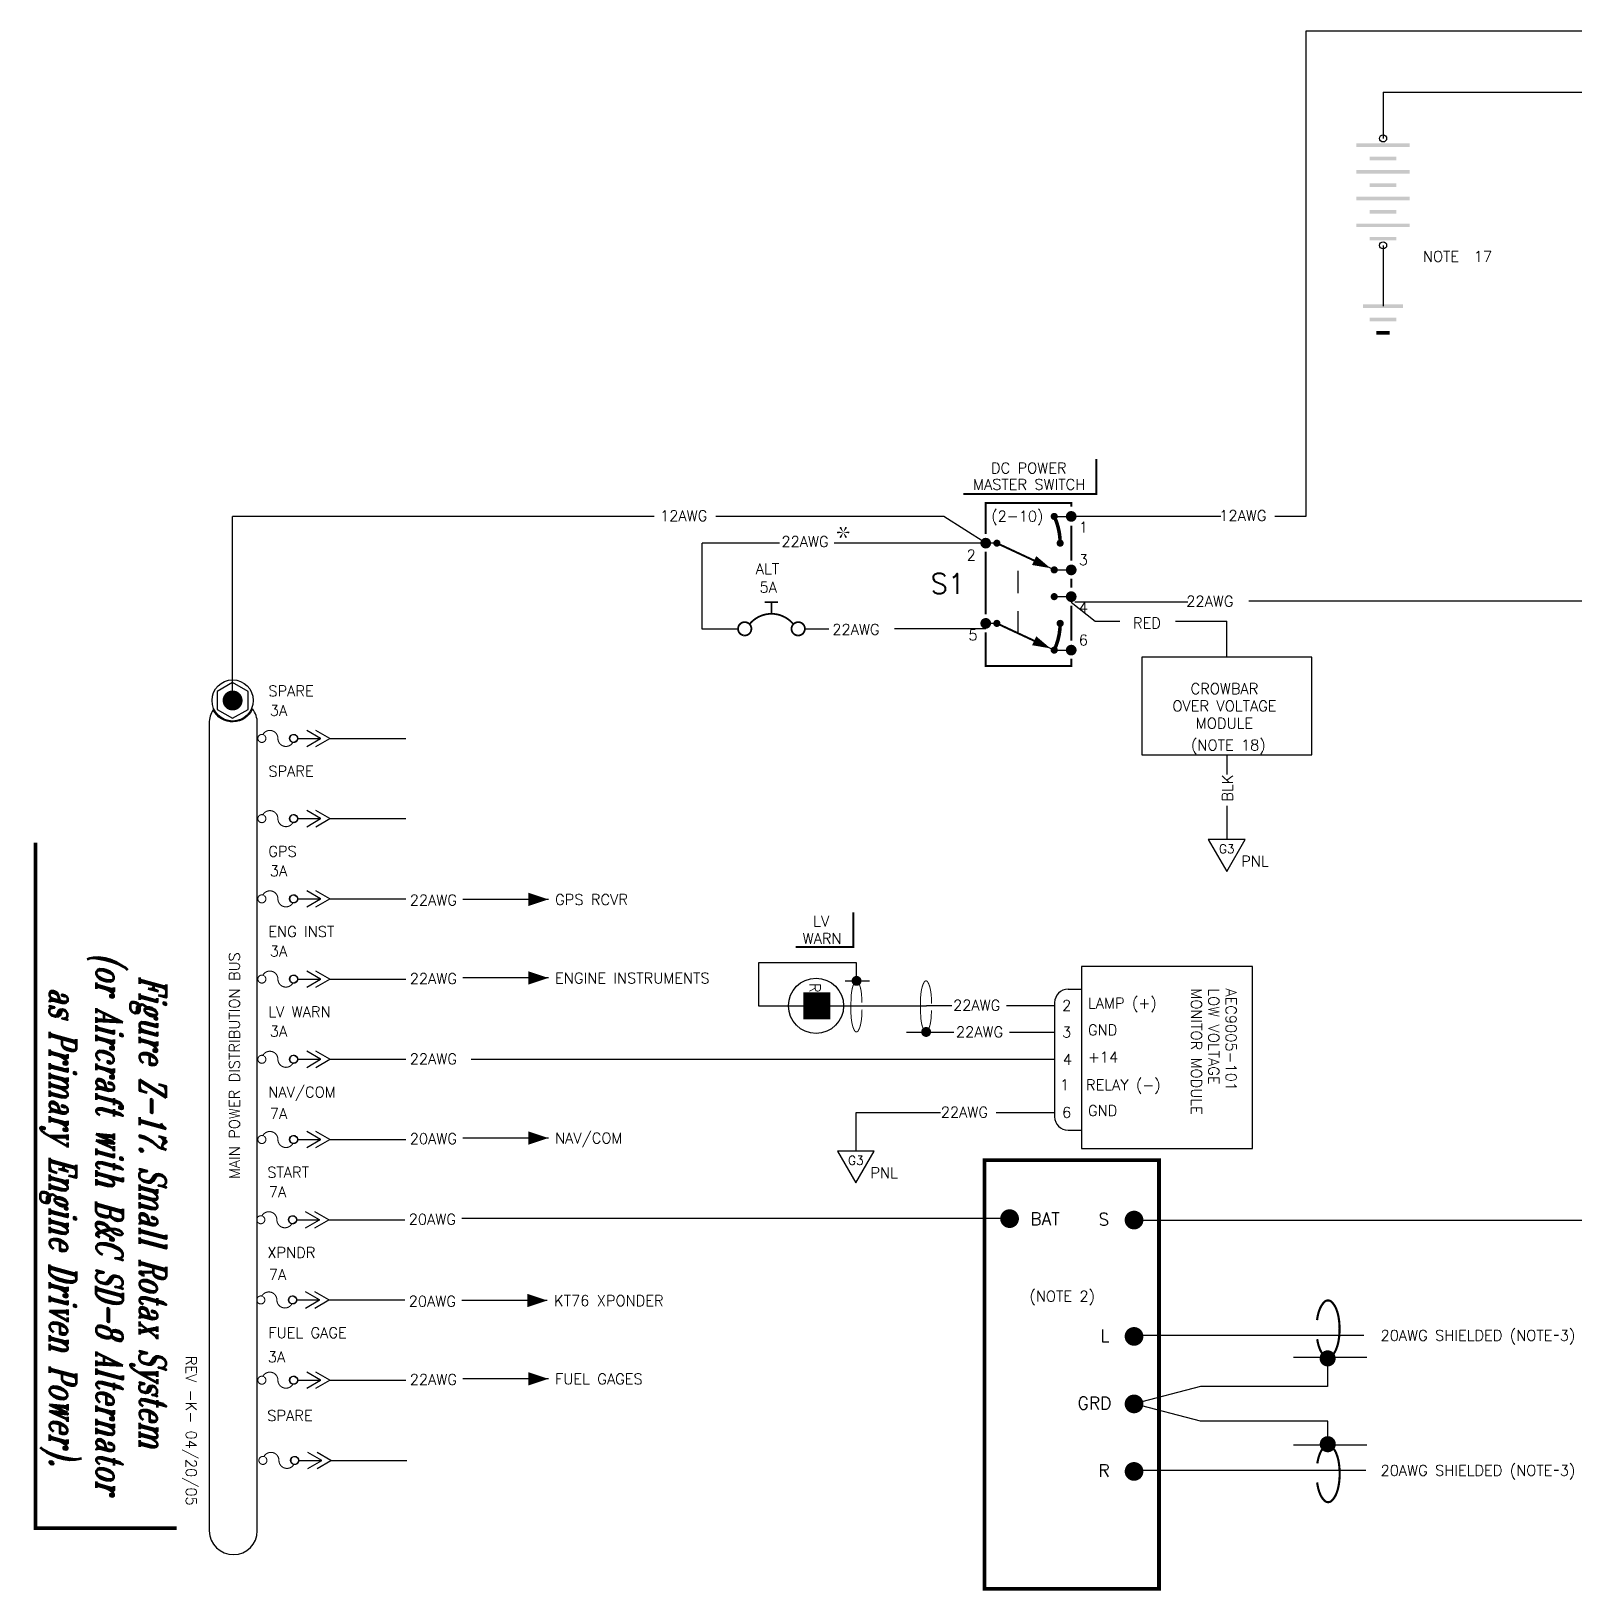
# Model space of a CAD drawing. Extents: x -0.2 to 13.5, y 0.7 to 9.7.
# Drawn here: x -0.18 to 8.48, y 0.7 to 9.45 of the extents above; entities that cross this region are included whole.
import ezdxf
from ezdxf.enums import TextEntityAlignment as Align

# ---------------------------------------------------------------- set-up
doc = ezdxf.new("R2010")
doc.units = 0
doc.header["$LTSCALE"] = 0.5
doc.header["$MEASUREMENT"] = 0
doc.linetypes.add('HIDDEN', pattern=[0.375, 0.25, -0.125])
doc.layers.get('0').update_dxf_attribs({"linetype": 'CONTINUOUS'})
doc.styles.add('ROMANT', font='romant.shx', dxfattribs={"width": 0.7, "oblique": 15})
doc.styles.get("Standard").update_dxf_attribs({"font": 'ROMANS.shx'})

# ---------------------------------------------------------------- blocks, each defined once
blk = doc.blocks.new('ARROWHEAD', base_point=(5.399999999999999, 17.1))
blk.add_lwpolyline([(5.399999999999999, 17.1, 0, 0.075, 0), (5.2875, 17.1, 0.075, 0.075, 0)], format="xyseb")
blk = doc.blocks.new('BBCP')
blk.add_line((0.2299438525270645, 0), (0.3566964805031532, 0))
at = {"color": 7}
for p, q in [((0.3552276689481992, 0), (0.2769986337626751, 0.04516555452281068)), ((0.2769986337626751, -0.04516555452281068), (0.3552276689481992, 0)), ((0.4073033976368174, 0), (0.3290743624512933, 0.04516555452281068)), ((0.3290743624512933, -0.04516555452281068), (0.4073033976368174, 0)), ((0.4073033976368174, 0), (0.8337464384351927, 0))]:
    blk.add_line(p, q, dxfattribs=at)
for points in [[(0.0366770296984944, 0.01951044453741702, 0.006000000000000001, 0.006000000000000001, 39.33880835951041), (0.03859916624609294, 0.01827240556744414, 0.006000000000000001, 0.006000000000000001, 39.33880835951041)], [(0.2007194449185601, -0.02012461179749891, 0.006000000000000001, 0.006000000000000001, -0.7914183192462256), (0.1154702213235623, 0, 0.006000000000000001, 0.006000000000000001, 0.7914183192462259), (0.03022099772856457, 0.02012461179749891, 0.006000000000000001, 0.006000000000000001, 0.7914183192462259)], [(0.2166770296984906, 0.01951044453741702, 0.006000000000000001, 0.006000000000000001, 39.33880835951041), (0.21859916624609, 0.01827240556744414, 0.006000000000000001, 0.006000000000000001, 39.33880835951041)]]:
    blk.add_lwpolyline(points, format="xyseb")
blk.add_circle((0.2025000000000023, 0), 0.02249999999999979)
blk = doc.blocks.new('BAT', base_point=(4.05, 6.75))
for centre in [(4.05, 6.75), (4.05, 6.15)]:
    blk.add_circle(centre, 0.02)
for points in [[(4.2, 6.702500000000001), (4.2, 6.7225), (3.9, 6.702500000000001), (3.9, 6.7225)], [(4.2, 6.5525), (4.2, 6.5725), (3.9, 6.5525), (3.9, 6.5725)], [(4.125, 6.6275), (4.125, 6.6475), (3.975, 6.6275), (3.975, 6.6475)], [(4.125, 6.4775), (4.125, 6.4975), (3.975, 6.4775), (3.975, 6.4975)], [(4.2, 6.402500000000001), (4.2, 6.4225), (3.9, 6.402500000000001), (3.9, 6.4225)], [(4.125, 6.327500000000001), (4.125, 6.3475), (3.975, 6.327500000000001), (3.975, 6.3475)], [(4.2, 6.2525), (4.2, 6.2725), (3.9, 6.2525), (3.9, 6.2725)], [(4.125, 6.1775), (4.125, 6.1975), (3.975, 6.1775), (3.975, 6.1975)]]:
    blk.add_trace(points)
blk = doc.blocks.new('GND', base_point=(5.399999999999999, 6.45))
for points in [[(5.2875, 6.46), (5.2875, 6.44), (5.5125, 6.46), (5.5125, 6.44)], [(5.325, 6.385), (5.325, 6.365), (5.475, 6.385), (5.475, 6.365)], [(5.4375, 6.29), (5.4375, 6.31), (5.3625, 6.29), (5.3625, 6.31)]]:
    blk.add_trace(points)
blk = doc.blocks.new('CB')
for points in [[(-0.02704903082498689, 0.02597306164975421, 0.01, 0.01, 0.4727572666355321), (-0.2729509691754153, 0.02597306164926749, 0.01, 0.01, 0.4727572666355321)], [(-0.1875, 0.1499999999999986, 0.01, 0.01, 0), (-0.1125000000000007, 0.1499999999999986, 0.01, 0.01, 0)], [(-0.1500000000000021, 0.08409902576697448, 0.01, 0.01, 0), (-0.1500000000000021, 0.1499999999999986, 0.01, 0.01, 0)], [(-0.3047399613886519, -0.03719923071831133, 0.01, 0.01, 273.9696988207883), (-0.3052825490245326, -0.0371260646420204, 0.01, 0.01, 273.9696988207883)], [(-0.005842398127015258, -0.03704208935961262, 0.01, 0.01, 692.0208592420624), (-0.006056408857205042, -0.03700770070883053, 0.01, 0.01, 692.0208592420624)]]:
    blk.add_lwpolyline(points, format="xyseb")
blk = doc.blocks.new('G3')
blk.add_lwpolyline([(-0.1029910085553745, 0), (3.552713678800501e-15, -0.1783856595406714), (0.1029910085553745, 0)], close=True)
blk.add_text('G3', height=0.04999999998).set_placement((3.552713678800501e-15, -0.07655123656131302), align=Align.CENTER)
blk.add_text('PNL', height=0.06).set_placement((0.08136636393703967, -0.1509795294095824))
blk = doc.blocks.new('DOT')
at = {"color": 7}
blk.add_lwpolyline([(-0.01249999999999929, 0, 0.025, 0.025, 1), (0.01249999999999929, 0, 0.025, 0.025, 1)], format="xyseb", close=True, dxfattribs=at)
blk = doc.blocks.new('STAR')
at = {"color": 7}
for points in [[(-6.661338147750939e-16, 0, 0, 0.01, 0), (-0.03000000000000069, 0, 0, 0, 0)], [(-9.992007221626409e-16, 0, 0, 0.01, 0), (-0.01500000000000112, 0.02598076211353373, 0, 0, 0)], [(-5.551115123125783e-16, -8.881784197001252e-16, 0, 0.01, 0), (-0.01500000000000079, -0.02598076211353373, 0, 0, 0)], [(-6.661338147750939e-16, 8.881784197001252e-16, 0, 0.01, 0), (0.01499999999999946, 0.02598076211353373, 0, 0, 0)], [(-8.881784197001252e-16, 0, 0, 0.01, 0), (0.01499999999999924, -0.02598076211353373, 0, 0, 0)], [(-6.661338147750939e-16, 0, 0, 0.01, 0), (0.02999999999999936, 0, 0, 0, 0)]]:
    blk.add_lwpolyline(points, format="xyseb", dxfattribs=at)
for points in [[(-0.02750000000000075, 0, 0.005, 0.005, 1), (-0.03250000000000064, 0, 0.005, 0.005, 1)], [(-0.01375000000000115, 0.02381569860407229, 0.005, 0.005, 1), (-0.0162500000000011, 0.02814582562299428, 0.005, 0.005, 1)], [(0.01374999999999948, 0.02381569860407318, 0.005, 0.005, 1), (0.01624999999999943, 0.02814582562299517, 0.005, 0.005, 1)], [(0.02749999999999941, 0, 0.005, 0.005, 1), (0.03249999999999931, 0, 0.005, 0.005, 1)], [(-0.01375000000000082, -0.02381569860407318, 0.005, 0.005, 1), (-0.01625000000000076, -0.02814582562299517, 0.005, 0.005, 1)], [(0.01374999999999926, -0.02381569860407229, 0.005, 0.005, 1), (0.01624999999999921, -0.02814582562299428, 0.005, 0.005, 1)]]:
    blk.add_lwpolyline(points, format="xyseb", close=True, dxfattribs=at)

msp = doc.modelspace()

# ---------------------------------------------------------------- linework, layer by layer
at = {"color": 7}
for p, q in [((10.1524001465484, 9.450556581538128), (6.967268063109422, 9.450556581538128)), ((6.967268063109422, 9.450556581538128), (6.967268063109421, 6.728577085622408)), ((7.399827575625689, 9.108591531687798), (7.399827575625689, 8.849217860188276)), ((7.399827575625689, 9.108591531687798), (9.374573081707673, 9.108591531687797)), ((7.399827575625689, 8.249217860188278), (7.399827575625689, 7.908009267437652)), ((0.9461254201373102, 5.696146047517443), (0.9461254201373099, 6.728616061174669)), ((3.310793080318, 6.728616061174669), (0.9461254201373099, 6.728616061174669)), ((4.935713912308813, 6.728616061174669), (3.656044182756958, 6.728616061174669)), ((5.170788998917608, 6.578616061174667), (4.935713912308813, 6.728616061174669)), ((6.489828939178531, 6.728577085622408), (5.665360390052429, 6.728577085622408)), ((6.967268063109421, 6.728577085622408), (6.791867902883918, 6.728577085622408)), ((4.014006465496071, 6.578616061174667), (3.580989607773795, 6.578616061174668)), ((3.580989607773795, 6.095439241155204), (3.580989607773795, 6.578616061174668)), ((5.170788998917608, 6.578616061174667), (4.319748846764672, 6.578616061174667)), ((5.65036039005243, 6.24819140052665), (5.784469091897893, 6.140499320495417)), ((6.304892823966821, 6.24819140052665), (5.671488639262121, 6.24819140052665)), ((6.979140074662307, 6.252717736517514), (6.647058566421025, 6.252717736517514)), ((9.084504792262017, 6.252717736517515), (6.979140074662307, 6.252717736517514)), ((5.784469091897893, 6.140499320495417), (5.923693355786668, 6.140499320495417)), ((6.236236453371234, 6.140499320495418), (6.522475614117885, 6.140499320495418)), ((6.522475614117884, 5.938291548057858), (6.522475614117885, 6.140499320495418)), ((3.781440975133418, 6.095439241155204), (3.580989607773795, 6.095439241155204)), ((4.162180750538869, 6.098230376078805), (4.2910153774704, 6.098230376078805)), ((5.170788998917608, 6.098230376078909), (4.659614457573271, 6.098230376078909)), ((6.522475614117884, 5.391102580081893), (6.522475614117884, 5.279994605624985)), ((6.522475614117884, 5.105637983561427), (6.522475614117884, 4.915487843407801)), ((2.717241382699914, 4.580327863446694), (2.236955736982289, 4.580327863446694)), ((4.44547543458417, 4.225005287920116), (3.896406751868177, 4.225005287920116)), ((3.896406751868177, 4.225005287920116), (3.896406751868177, 3.983325503853155)), ((4.44547543458417, 4.11182688626883), (4.44547543458417, 4.225005287920116)), ((5.707453576331407, 4.203593671624201), (5.707453576331407, 3.18379866389072)), ((6.667817064100777, 4.2035936716242), (5.707453576331407, 4.203593671624201)), ((6.667817064100777, 3.183798663890723), (6.667817064100777, 4.2035936716242)), ((2.717241382699914, 4.139534726668598), (2.236955736982289, 4.139534726668598)), ((4.382970355094972, 4.123172188112743), (4.518304952014216, 4.123172188112743)), ((5.632453576331407, 4.076417430757941), (5.707453576331407, 4.076417430757939)), ((3.896406751868177, 3.983325503853155), (4.837873460544339, 3.983325503853155)), ((4.980681847513758, 3.983325503853159), (4.837873460544339, 3.983325503853157)), ((5.557453576331406, 3.983325503853161), (5.288054557980509, 3.983325503853161)), ((5.557453576331406, 4.001417430757941), (5.557453576331408, 3.360746800922202)), ((4.991042723917637, 3.833325503853159), (4.726338171921558, 3.833325503853159)), ((5.557453576331406, 3.83332550385316), (5.304171480482509, 3.83332550385316)), ((2.284202667132906, 3.683325503853153), (5.557453576331408, 3.68332550385316)), ((4.916230770284598, 3.383325503853159), (4.441662295236965, 3.383325503853159)), ((4.441662295236965, 3.383325503853159), (4.441662295236965, 3.167834873608486)), ((5.557453576331408, 3.383325503853159), (5.230184332724177, 3.383325503853159)), ((2.717241382699914, 3.241732453020919), (2.236955736982289, 3.241732453020919)), ((5.632453576331407, 3.285746800922201), (5.707453576331407, 3.285746800922201)), ((5.707453576331407, 3.18379866389072), (6.667817064100777, 3.183798663890723)), ((5.285673404485344, 2.789534726668595), (2.231132893561584, 2.789534726668595)), ((6.002795195600196, 2.781469703001076), (8.515962086823299, 2.781469703001075)), ((2.71141853927921, 2.330005560782691), (2.231132893561584, 2.330005560782691)), ((5.997904177861313, 2.135273273471429), (7.292638888309842, 2.135273273471429)), ((8.360426298002732, 2.135273273471429), (8.383103386701617, 2.135273273471429)), ((2.717241382699914, 1.890852030530377), (2.236955736982289, 1.890852030530377)), ((5.997904177861313, 1.377798720716743), (7.302211246200416, 1.377798720716743)), ((8.360426298002732, 1.377798720716743), (8.383103386701617, 1.377798720716743))]:
    msp.add_line(p, q, dxfattribs=at)
for p, q in [((5.55508884658651, 6.728577085622408), (5.65036039005243, 6.728577085622408)), ((5.233329225168531, 6.578616061174667), (5.170788998917607, 6.578616061174667)), ((5.55508884658651, 6.428577085622409), (5.233329225168531, 6.578616061174667)), ((5.55508884658651, 6.428577085622409), (5.65036039005243, 6.428577085622409)), ((5.55508884658651, 6.278577085622409), (5.65036039005243, 6.278577085622409)), ((5.233329225168531, 6.128616061174668), (5.170788998917607, 6.128616061174668)), ((5.55508884658651, 5.978577085622412), (5.233329225168531, 6.128616061174668)), ((5.55508884658651, 5.978577085622412), (5.65036039005243, 5.978577085622412)), ((7.308805429918721, 2.010478371873826), (6.896698178689114, 2.010478371873826)), ((7.08884650026782, 2.005533595433686), (7.08884650026782, 1.847409665142416)), ((6.374937194710938, 1.847409665142415), (6.0027951956002, 1.750122803703597)), ((7.08884650026782, 1.847409665142416), (6.374937194710938, 1.847409665142415)), ((6.374937194710938, 1.65283594226478), (6.0027951956002, 1.750122803703597)), ((7.089430482120655, 1.65283594226478), (6.374937194710938, 1.65283594226478)), ((7.089430482120655, 1.500542078263498), (7.089430482120655, 1.65283594226478)), ((7.309389411771548, 1.519164418293363), (6.897282160541945, 1.519164418293363))]:
    msp.add_line(p, q)
at = {"linetype": 'HIDDEN'}
msp.add_line((5.352954042557063, 6.072834092721003), (5.352954042557063, 6.522834092721002), dxfattribs=at)
for points in [[(5.790963480157522, 7.049943483477252, 0, 0, 0), (5.046076526774343, 7.049943483477252, 0, 0, 0), (5.046076526774343, 6.855078142712275, 0.01125, 0.01125, 0), (5.790963480157522, 6.855078142712275, 0.01125, 0.01125, 0)], [(5.54508884658651, 6.728577085622408, 0.02, 0.02, 1), (5.56508884658651, 6.728577085622408, 0.02, 0.02, 1)], [(5.635360390052429, 6.728577085622408, 0.03, 0.03, 1), (5.66536039005243, 6.728577085622408, 0.03, 0.03, 1)], [(5.155788998917608, 6.578616061174667, 0.03, 0.03, 1), (5.185788998917608, 6.578616061174667, 0.03, 0.03, 1)], [(5.223329225168533, 6.578616061174667, 0.02, 0.02, 1), (5.243329225168533, 6.578616061174667, 0.02, 0.02, 1)], [(5.578318750124489, 6.578616061174667, 0.02, 0.02, 1), (5.598318750124489, 6.578616061174667, 0.02, 0.02, 1)], [(5.54508884658651, 6.428577085622409, 0.02, 0.02, 1), (5.56508884658651, 6.428577085622409, 0.02, 0.02, 1)], [(5.635360390052429, 6.428577085622409, 0.03, 0.03, 1), (5.66536039005243, 6.428577085622409, 0.03, 0.03, 1)], [(5.635360390052429, 6.278577085622409, 0.03, 0.03, 1), (5.66536039005243, 6.278577085622409, 0.03, 0.03, 1)], [(5.54508884658651, 6.278577085622409, 0.02, 0.02, 1), (5.56508884658651, 6.278577085622409, 0.02, 0.02, 1)], [(5.155788998917608, 6.128616061174668, 0.03, 0.03, 1), (5.185788998917608, 6.128616061174668, 0.03, 0.03, 1)], [(5.223329225168533, 6.128616061174668, 0.02, 0.02, 1), (5.243329225168533, 6.128616061174668, 0.02, 0.02, 1)], [(5.578318743094569, 6.12854541348162, 0.02, 0.02, 1), (5.598318743094569, 6.12854541348162, 0.02, 0.02, 1)], [(5.54508884658651, 5.978577085622412, 0.02, 0.02, 1), (5.56508884658651, 5.978577085622412, 0.02, 0.02, 1)], [(5.635360390052429, 5.978577085622412, 0.03, 0.03, 1), (5.66536039005243, 5.978577085622412, 0.03, 0.03, 1)], [(5.16457383191063, 0.7122529379558475, 0.021, 0.021, 0), (6.1427951956002, 0.7122529379558475, 0.021, 0.021, 0), (6.1427951956002, 3.117487439373484, 0.021, 0.021, 0), (5.16457383191063, 3.117487439373484, 0.021, 0.021, 0)], [(5.278323831910633, 2.789534726668595, 0.0525, 0.0525, 1), (5.330823831910628, 2.789534726668595, 0.0525, 0.0525, 1)], [(5.976545195600195, 2.781469703001076, 0.0525, 0.0525, 1), (6.029045195600197, 2.781469703001076, 0.0525, 0.0525, 1)], [(5.976545195600195, 2.128860080080941, 0.0525, 0.0525, 1), (6.029045195600197, 2.128860080080941, 0.0525, 0.0525, 1)], [(7.066271500267817, 2.005533595433686, 0.04515, 0.04515, 1), (7.111421500267816, 2.005533595433686, 0.04515, 0.04515, 1)], [(5.976545195600195, 1.750122803703597, 0.0525, 0.0525, 1), (6.029045195600197, 1.750122803703597, 0.0525, 0.0525, 1)], [(7.066855482120648, 1.524109194733504, 0.04515, 0.04515, -1), (7.112005482120651, 1.524109194733504, 0.04515, 0.04515, -1)], [(5.976545195600195, 1.371385527326254, 0.0525, 0.0525, 1), (6.029045195600197, 1.371385527326254, 0.0525, 0.0525, 1)]]:
    msp.add_lwpolyline(points, format="xyseb", close=True)
for points in [[(5.170788998917609, 6.630013302319078, 0.0110390673, 0.0110390673, 0), (5.170788998917609, 6.804412074177925, 0.0110390673, 0.0110390673, 0), (5.650360390052431, 6.804412074177925, 0.0110390673, 0.0110390673, 0), (5.650360390052431, 6.78422899275524, 0.0110390673, 0.0110390673, 0)], [(5.588318750124489, 6.578616061174667, 0.02, 0.02, 0.1094674618432523), (5.555088846586517, 6.728577085622391, 0.02, 0.02, 0.1094674618432523)], [(5.650360390052431, 6.676948512451823, 0.0110390673, 0.0110390673, 0), (5.650360390052431, 6.480267631895561, 0.0110390673, 0.0110390673, 0)], [(5.233329225168531, 6.578616061174667, 0.0110390673, 0.0110390673, 0), (5.472578859945593, 6.467052124267337, 0.0110390673, 0.0110390673, 0)], [(5.170788998917609, 6.1785412810422, 0.0110390673, 0.0110390673, 0), (5.170788998917609, 6.531672862040947, 0.0110390673, 0.0110390673, 0)], [(5.534018610899687, 6.438402297882307, 0, 0.05519533649999999, 0), (5.442483063958963, 6.481086024414173, 0.05519533649999999, 0.05519533649999999, 0)], [(5.650360390052431, 6.379692181611107, 0.0110390673, 0.0110390673, 0), (5.650360390052431, 6.328286951465721, 0.0110390673, 0.0110390673, 0)], [(5.650360390052431, 6.227711501181268, 0.0110390673, 0.0110390673, 0), (5.650360390052431, 6.031030620625003, 0.0110390673, 0.0110390673, 0)], [(5.233329225168531, 6.128616061174668, 0.0110390673, 0.0110390673, 0), (5.472578859945593, 6.017052124267337, 0.0110390673, 0.0110390673, 0)], [(5.555058995952558, 5.978591005201626, 0.02, 0.02, 0.1094674618432523), (5.588318743094567, 6.12854541348162, 0.02, 0.02, 0.1094674618432523)], [(5.170788998917609, 6.077965830757748, 0.0110390673, 0.0110390673, 0), (5.170788998917609, 5.890156998860975, 0.0110390673, 0.0110390673, 0), (5.650360390052431, 5.890156998860975, 0.0110390673, 0.0110390673, 0), (5.650360390052431, 5.930455170340551, 0.0110390673, 0.0110390673, 0)], [(5.534018610899687, 5.98840229788231, 0, 0.05519533649999999, 0), (5.442483063958963, 6.031086024414176, 0.05519533649999999, 0.05519533649999999, 0)], [(7.030352745947269, 2.113529847052373, 0.01204, 0.01204, 0.005294010005868618), (7.031646651065429, 2.105275764627925, 0.01204, 0.01204, 0.05466851896899956), (7.04518528068126, 2.057348620593321, 0.01204, 0.01204, 0.09761432446322021), (7.070083237279999, 2.019275738329713, 0.01204, 0.01204, 0.2019380871976843), (7.090977311411642, 2.010478371873826, 0.01204, 0.01204, 0.2019380871976881), (7.111871385543282, 2.019275738329713, 0.01204, 0.01204, 0.09761432446322814), (7.136769342142017, 2.057348620593321, 0.01204, 0.01204, 0.05466851896898944), (7.150307971757858, 2.105275764627929, 0.01204, 0.01204, 0.04154435050051954), (7.155737022319151, 2.170503410723725, 0.01204, 0.01204, 0.04154435050052599), (7.150307971757854, 2.235731056819525, 0.01204, 0.01204, 0.05466851896899208), (7.136769342142017, 2.28365820085413, 0.01204, 0.01204, 0.0976143244632253), (7.111871385543282, 2.321731083117737, 0.01204, 0.01204, 0.2019380871976909), (7.090977311411642, 2.330528449573625, 0.01204, 0.01204, 0.2019380871976738), (7.070083237279995, 2.321731083117737, 0.01204, 0.01204, 0.09761432446319672), (7.04518528068126, 2.28365820085413, 0.01204, 0.01204, 0.0546685189689828), (7.031646651065429, 2.235731056819528, 0.01204, 0.01204, 0.009990403471888749), (7.029351471131058, 2.220133531040357, 0.01204, 0.01204, 0.04154435050053698)], [(7.030936727800103, 1.41611294311482, 0.01204, 0.01204, -0.005294010005868618), (7.032230632918264, 1.424367025539264, 0.01204, 0.01204, -0.05466851896899956), (7.045769262534094, 1.472294169573869, 0.01204, 0.01204, -0.09761432446322021), (7.070667219132829, 1.510367051837477, 0.01204, 0.01204, -0.2019380871976843), (7.091561293264469, 1.519164418293363, 0.01204, 0.01204, -0.2019380871976881), (7.112455367396109, 1.510367051837477, 0.01204, 0.01204, -0.09761432446322814), (7.137353323994851, 1.472294169573869, 0.01204, 0.01204, -0.05466851896898944), (7.150891953610689, 1.424367025539261, 0.01204, 0.01204, -0.04154435050051954), (7.156321004171982, 1.359139379443465, 0.01204, 0.01204, -0.04154435050052599), (7.150891953610685, 1.293911733347665, 0.01204, 0.01204, -0.05466851896899208), (7.137353323994851, 1.24598458931306, 0.01204, 0.01204, -0.0976143244632253), (7.112455367396109, 1.207911707049452, 0.01204, 0.01204, -0.2019380871976909), (7.091561293264469, 1.199114340593566, 0.01204, 0.01204, -0.2019380871976738), (7.070667219132822, 1.207911707049456, 0.01204, 0.01204, -0.09761432446319672), (7.045769262534094, 1.24598458931306, 0.01204, 0.01204, -0.0546685189689828), (7.032230632918264, 1.293911733347662, 0.01204, 0.01204, -0.009990403471888749), (7.029935452983892, 1.309509259126832, 0.01204, 0.01204, -0.04154435050053698)]]:
    msp.add_lwpolyline(points, format="xyseb")
at = {"color": 7}
msp.add_lwpolyline([(6.999313592210576, 5.938291548057858), (6.045637636025189, 5.938291548057858), (6.045637636025189, 5.391102580081893), (6.999313592210576, 5.391102580081893), (6.999313592210576, 5.938291548057858)], dxfattribs=at)
msp.add_lwpolyline([(1.032682049236428, 5.746119540627971), (0.9461254201373137, 5.796093033738492), (0.8595687910381926, 5.746119540627971), (0.8595687910381926, 5.646172554406929), (0.9461254201373137, 5.596199061296401), (1.032682049236428, 5.646172554406929)], close=True, dxfattribs=at)
for points, format in [([(0.9181254201373079, 5.696146047517443, 0.05599999999999999, 0.05599999999999999, 1), (0.9741254201373124, 5.696146047517443, 0.05599999999999999, 0.05599999999999999, 1)], "xyseb"), ([(0.8147262841374356, 1.180293656460032), (0.8147262841374356, 1.038161078002412, 0.414213562373095), (0.9515254086172931, 0.9049619304825498, 0.414213562373095), (1.084724556137161, 1.038161078002419), (1.084724556137161, 1.180293656460032), (1.084724556137161, 5.568632385102552, 0.1629412427891178), (1.057514907209814, 5.649910876706143, -0.6474322707957655), (0.8375219284353079, 5.643699975783148, 0.1484864543589288), (0.8147262841374356, 5.568632385102552)], "xyb"), ([(4.428458533735508, 4.508061893291545, 0, 0, 0), (4.104433982146851, 4.508061893291545, 0, 0, 0), (4.104433982146851, 4.313196552526568, 0.01125, 0.01125, 0), (4.428458533735508, 4.313196552526568, 0.01125, 0.01125, 0)], "xyseb")]:
    msp.add_lwpolyline(points, format=format, close=True, dxfattribs=at)
for points in [[(-0.1601943210106876, 4.898172121023877, 0.02, 0.02, 0), (-0.1601943210106876, 1.053277580659447, 0.02, 0.02, 0), (0.6324351251874997, 1.053277580659447, 0, 0, 0), (0.6324351251874997, 4.898172121023877, 0, 0, 0), (-0.1737428666139037, 4.898172121023877, 0, 0, 0)], [(4.148003266806267, 3.983325503853155, 0.15, 0.15, 0), (4.17124926863433, 3.983325503853155, 0, 0.15, 0), (4.299102278688665, 3.983325503853155, 0.15, 0.15, 0)]]:
    msp.add_lwpolyline(points, format="xyseb", dxfattribs=at)
at = {"color": 7, "const_width": 0.005555000000000001}
for points in [[(4.467054458660872, 3.871302578824363, -0.07031895975396303), (4.454481100452107, 3.842018176717097, -0.2619666747813656), (4.445475434584143, 3.836952143724666, -0.2619666747814796), (4.436469768716186, 3.842018176717097, -0.07499497938063689), (4.423360302458008, 3.873352119281591, -0.03568366007930628), (4.416858558986245, 3.910081495565326, -0.02597221773043529), (4.414199914797685, 3.961229433941185, -0.01510826703223485), (4.416858558986245, 4.049235040615489, -0.03568366007929624), (4.423360302458008, 4.085964416899209, -0.07499497938063124), (4.436469768716186, 4.117298359463703, -0.2619666747814351), (4.445475434584143, 4.122364392456145, -0.2619666747814351), (4.454481100452107, 4.117298359463703, -0.07499497938063124), (4.467590566710285, 4.085964416899209, -0.01857071372625015), (4.471629612600985, 4.066958738082764, -0.01510826703223042)], [(4.476186447436257, 4.001806847903239, 0.008145081240555014), (4.474092310182062, 4.049235040615489, 0.03568366007929624), (4.467590566710303, 4.085964416899209, 0.07499497938063124), (4.454481100452124, 4.117298359463703, 0.2619666747814351), (4.445475434584164, 4.122364392456145, 0.2619666747814351), (4.436469768716201, 4.117298359463703, 0.07499497938063124), (4.423360302458022, 4.085964416899209, 0.01857071372625015), (4.419321256567319, 4.066958738082764)], [(4.857238549856097, 4.088588980315226, 0.07031895975396303), (4.844665191647332, 4.117873382422491, 0.2619666747813656), (4.83565952577937, 4.122939415414923, 0.2619666747814796), (4.826653859911412, 4.117873382422491, 0.07499497938063689), (4.813544393653233, 4.086539439857996, 0.03568366007930628), (4.807042650181472, 4.049810063574261, 0.02597221773043529), (4.804384005992912, 3.998662125198402, 0.01510826703223485), (4.807042650181472, 3.910656518524098, 0.03568366007929624), (4.813544393653233, 3.87392714224038, 0.07499497938063124), (4.826653859911412, 3.842593199675884, 0.2619666747814351), (4.83565952577937, 3.837527166683444, 0.2619666747814351), (4.844665191647332, 3.842593199675884, 0.07499497938063124), (4.857774657905511, 3.87392714224038, 0.01857071372625015), (4.861813703796212, 3.892932821056824, 0.01510826703223042)], [(4.814080501702662, 4.088588980315226, -0.07031895975396302), (4.826653859911428, 4.117873382422491, -0.2619666747813656), (4.83565952577939, 4.122939415414923, -0.2619666747814796), (4.844665191647351, 4.117873382422491, -0.07499497938063689), (4.85777465790553, 4.086539439857996, -0.03568366007930628), (4.864276401377287, 4.049810063574261, -0.02597221773043529), (4.866935045565848, 3.998662125198402, -0.0004345557981411695), (4.866932878234344, 3.996129107615038, -0.0004345557981411695)], [(4.423896410507435, 3.871302578824363, 0.07031895975396302), (4.436469768716201, 3.842018176717097, 0.2619666747813656), (4.445475434584164, 3.836952143724666, 0.2619666747814796), (4.454481100452124, 3.842018176717097, 0.07499497938063689), (4.467590566710303, 3.873352119281591, 0.03568366007930628), (4.474092310182062, 3.910081495565326, 0.02597221773043529), (4.476750954370623, 3.961229433941185, 0.0004345557981411695), (4.476748787039117, 3.963762451524548, 0.0004345557981411695)], [(4.866370538631482, 3.958084711236348, -0.008145081240555014), (4.864276401377287, 3.910656518524098, -0.03568366007929624), (4.85777465790553, 3.87392714224038, -0.07499497938063124), (4.844665191647351, 3.842593199675884, -0.2619666747814351), (4.83565952577939, 3.837527166683444, -0.2619666747814351), (4.826653859911428, 3.842593199675884, -0.07499497938063124), (4.813544393653249, 3.87392714224038, -0.01857071372625015), (4.809505347762544, 3.892932821056824)]]:
    msp.add_lwpolyline(points, format="xyb", dxfattribs=at)
at = {"color": 7, "const_width": 0.027775}
for points in [[(4.460164860840315, 4.123172188112743, 1), (4.432389860840317, 4.123172188112743, 1)], [(4.850348952035541, 3.836719371026843, -1), (4.822573952035542, 3.836719371026843, -1)]]:
    msp.add_lwpolyline(points, format="xyb", close=True, dxfattribs=at)
at = {"color": 7}
for centre, radius in [((0.9461254201373137, 5.696146047517443), 0.1154088387988257), ((4.218758163141411, 3.983325503853155), 0.1546164609606612)]:
    msp.add_circle(centre, radius, dxfattribs=at)
for centre, start, end in [((5.632453576331407, 4.00141743075794), 89.99999999999858, 180.0000000000001), ((5.632453576331407, 3.360746800922199), 180, 270)]:
    msp.add_arc(centre, 0.075, start, end, dxfattribs=at)

# ---------------------------------------------------------------- block references
for name, p in [('BAT', (7.399827575625689, 8.849217860188276)), ('GND', (7.399827575625689, 7.908009267437652)), ('STAR', (4.371564555330743, 6.638993503102256)), ('CB', (4.118836958418143, 6.098230376078909)), ('BBCP', (1.084724556137161, 5.483325503853157)), ('BBCP', (1.084724556137161, 5.033325503853154)), ('G3', (6.522475614117884, 4.915487843407802)), ('BBCP', (1.084724556137161, 4.583325503853159)), ('ARROWHEAD', (2.717241382699914, 4.580327863446694)), ('BBCP', (1.084724556137161, 4.133325503853156)), ('ARROWHEAD', (2.717241382699914, 4.139534726668598)), ('BBCP', (1.084724556137161, 3.683325503853153)), ('BBCP', (1.084724556137161, 3.233325503853157)), ('ARROWHEAD', (2.717241382699914, 3.241732453020919)), ('G3', (4.442612812985299, 3.167834873608486)), ('BBCP', (1.078901712716457, 2.78332550385316)), ('BBCP', (1.078901712716457, 2.333325503853157)), ('ARROWHEAD', (2.71141853927921, 2.330005560782691)), ('BBCP', (1.084724556137161, 1.883325503853152)), ('ARROWHEAD', (2.717241382699914, 1.890852030530377)), ('BBCP', (1.090547399557865, 1.433325503853148))]:
    msp.add_blockref(name, p, dxfattribs=at)
at = {"xscale": 0.602, "yscale": 0.602, "zscale": 0.602}
msp.add_blockref('DOT', (7.090977311411642, 2.010478371873826), dxfattribs=at)
at = {"xscale": -0.602, "yscale": 0.602, "zscale": 0.602, "rotation": 180}
msp.add_blockref('DOT', (7.091561293264469, 1.519164418293363), dxfattribs=at)

# ---------------------------------------------------------------- texts
at = {"color": 7}
msp.add_text('NOTE  17', height=0.06, dxfattribs=at).set_placement((8.01134538150328, 8.156805690648703), align=Align.RIGHT)
for s, height, p in [('DC POWER', 0.05999999999994002, (5.412148587802527, 6.969986516371003)), ('MASTER SWITCH', 0.05999999999994002, (5.41428836928845, 6.87791452594597)), ('(2-10)', 0.05999999999994002, (5.348236031457524, 6.699796899782333)), ('S1', 0.1125, (4.958303718163181, 6.295153289203625)), ('CROWBAR', 0.06, (6.510090242988888, 5.732391189597106)), ('OVER VOLTAGE', 0.06, (6.510090242988888, 5.63524833245425)), ('MODULE', 0.06, (6.510090242988888, 5.53810547531139)), ('(NOTE 18)', 0.06, (6.531839283634665, 5.415562157798187)), ('LV', 0.05999999999994002, (4.247530298214031, 4.42776192110038)), ('WARN', 0.05999999999994002, (4.252913798650248, 4.330911498712485)), ('2', 0.06, (5.624600398753383, 3.955559665018098)), ('3', 0.06, (5.624600398753383, 3.8055596650181)), ('4', 0.06, (5.629592254501144, 3.652885544271385)), ('1', 0.06, (5.613082956474106, 3.510828594472027)), ('6', 0.06, (5.624600398753385, 3.355559665018099)), ('(NOTE 2)', 0.06, (5.599730821324167, 2.324505814145369)), ('20AWG SHIELDED (NOTE 3)', 0.05999999999994002, (7.931818305365461, 2.104191571127287)), ('20AWG SHIELDED (NOTE 3)', 0.05999999999994002, (7.931818305365461, 1.3467170183726))]:
    msp.add_text(s, height=height, dxfattribs=at).set_placement(p, align=Align.CENTER)
for s, height, p in [('12AWG', 0.05999961599994003, (3.344291845586167, 6.702579512936943)), ('12AWG', 0.05999961599994003, (6.480582689300207, 6.703321812408261)), ('22AWG', 0.05999961599994003, (4.024786769006621, 6.557560647359214)), ('ALT', 0.05999961599994003, (3.881104779428162, 6.405264211663796)), ('5A', 0.05999961599994003, (3.901890159712863, 6.301425730558082)), ('22AWG', 0.05999961599994003, (6.295646574088497, 6.222936127312503)), ('22AWG', 0.05999961599994003, (4.310295916846885, 6.064499003973655)), ('RED', 0.05999961599994003, (5.996692305270752, 6.10070970653411)), ('SPARE', 0.06, (1.146538392829456, 5.719400763008741)), ('3A', 0.06, (1.154927178603938, 5.610439916002639)), ('SPARE', 0.06, (1.146538392829456, 5.269400763008745)), ('GPS', 0.06, (1.146538392829456, 4.819400763008742)), ('3A', 0.06, (1.154927178603938, 4.71043991600264)), ('22AWG', 0.05999961599994003, (1.939760486164467, 4.546596491341433)), ('GPS RCVR', 0.06, (2.755239671572248, 4.549580384760571)), ('ENG INST', 0.06, (1.146538392829456, 4.369400763008739)), ('3A', 0.06, (1.154927178603938, 4.260439916002637)), ('22AWG', 0.05999961599994003, (1.939760486164467, 4.105803354563337)), ('ENGINE INSTRUMENTS', 0.06, (2.755239671572248, 4.108787247982475)), ('LAMP (+)', 0.06, (5.744405067797377, 3.968362346816566)), ('LV WARN', 0.06, (1.146538392829456, 3.919400763008744)), ('22AWG', 0.05999961599994003, (4.987686384953399, 3.956705019975541)), ('3A', 0.06, (1.154927178603938, 3.810439916002634)), ('22AWG', 0.05999961599994003, (5.003607341147386, 3.806705019975542)), ('GND', 0.06, (5.744405067797377, 3.818362346816567)), ('22AWG', 0.05999961599994003, (1.939760486164467, 3.655803354563337)), ('+14', 0.06, (5.744405067797377, 3.665863460632449)), ('NAV/COM', 0.06, (1.146538392829456, 3.469400763008741)), ('RELAY (-)', 0.06, (5.732887625518099, 3.509623056884472)), ('22AWG', 0.05999961599994003, (4.918773558474552, 3.356705019975541)), ('GND', 0.06, (5.744405067797379, 3.365863460632447)), ('7A', 0.06, (1.154927178603938, 3.348713023764404)), ('20AWG', 0.05999961599994003, (1.939760486164467, 3.208001080915658)), ('NAV/COM', 0.06, (2.755239671572248, 3.210984974334796)), ('START', 0.06, (1.140715549408752, 3.019400763008743)), ('7A', 0.06, (1.149104335183234, 2.910439916002641)), ('20AWG', 0.05999961599994003, (1.933937642743762, 2.755803354563341)), ('XPNDR', 0.06, (1.140715549408752, 2.569400763008748)), ('7A', 0.06, (1.149104335183234, 2.44553662504644)), ('20AWG', 0.05999961599994003, (1.933937642743762, 2.29627418867743)), ('KT76 XPONDER', 0.06, (2.749416828151544, 2.299258082096568)), ('FUEL GAGE', 0.06, (1.146538392829456, 2.119400763008738)), ('3A', 0.06, (1.143168732824799, 1.983524385582808)), ('22AWG', 0.05999961599994003, (1.939760486164467, 1.857120658425115)), ('FUEL GAGES', 0.06, (2.755239671572248, 1.860104551844254)), ('SPARE', 0.06, (1.140602790471021, 1.654608628559542))]:
    msp.add_text(s, height=height, dxfattribs=at).set_placement(p)
for s, p in [('1', (5.718456951270327, 6.637645839459793)), ('2', (5.089540643999965, 6.481461387826826)), ('3', (5.718456951270327, 6.45528181937312)), ('4', (5.718456951270327, 6.187645839459794)), ('5', (5.099241135354302, 6.033792282395147)), ('6', (5.718456951270327, 6.005281819373121))]:
    msp.add_text(s, height=0.06).set_placement(p, align=Align.CENTER)
for s, rotation, p in [('BLK', 90, (6.556798929427868, 5.20443429534976)), ('MAIN POWER DISTRIBUTION BUS', 90, (0.9861832415863034, 3.647411981766075)), ('R', 270, (4.183068137719678, 4.084191227609935))]:
    msp.add_text(s, height=0.05999999999994002, rotation=rotation, dxfattribs=at).set_placement(p, align=Align.CENTER)
at = {"color": 7, "style": 'ROMANT', "oblique": 15, "width": 0.7}
for s, p in [('(or Aircraft with B&C SD-8 Alternator', (0.1805376288974405, 1.247163814525078)), ('Figure Z-17. Small Rotax System', (0.4231005699515626, 1.500895191242515)), ('as Primary Engine Driven Power).', (-0.0807893742277942, 1.398199667423223))]:
    msp.add_text(s, height=0.15, rotation=270, dxfattribs=at).set_placement(p, align=Align.RIGHT)
at = {"color": 7}
for s, p in [('MONITOR MODULE', (6.32254289575728, 4.081566979968731)), ('LOW VOLTAGE', (6.419685752900136, 4.081566979968731)), ('AEC9005-101', (6.516828610042996, 4.081566979968731)), ('REV -K- 04/20/05', (0.6839928962238525, 2.0200800693518))]:
    msp.add_text(s, height=0.06, rotation=270, dxfattribs=at).set_placement(p)
for s, p in [('BAT', (5.421025146734287, 2.753079291809442)), ('S', (5.802857543494184, 2.751064696048456)), ('L', (5.813744759313376, 2.098455073128324)), ('GRD', (5.686481741651939, 1.719717796750977)), ('R', (5.802857543494184, 1.340980520373634))]:
    msp.add_text(s, height=0.06999999999993001).set_placement(p)

doc.saveas('drawing.dxf')
